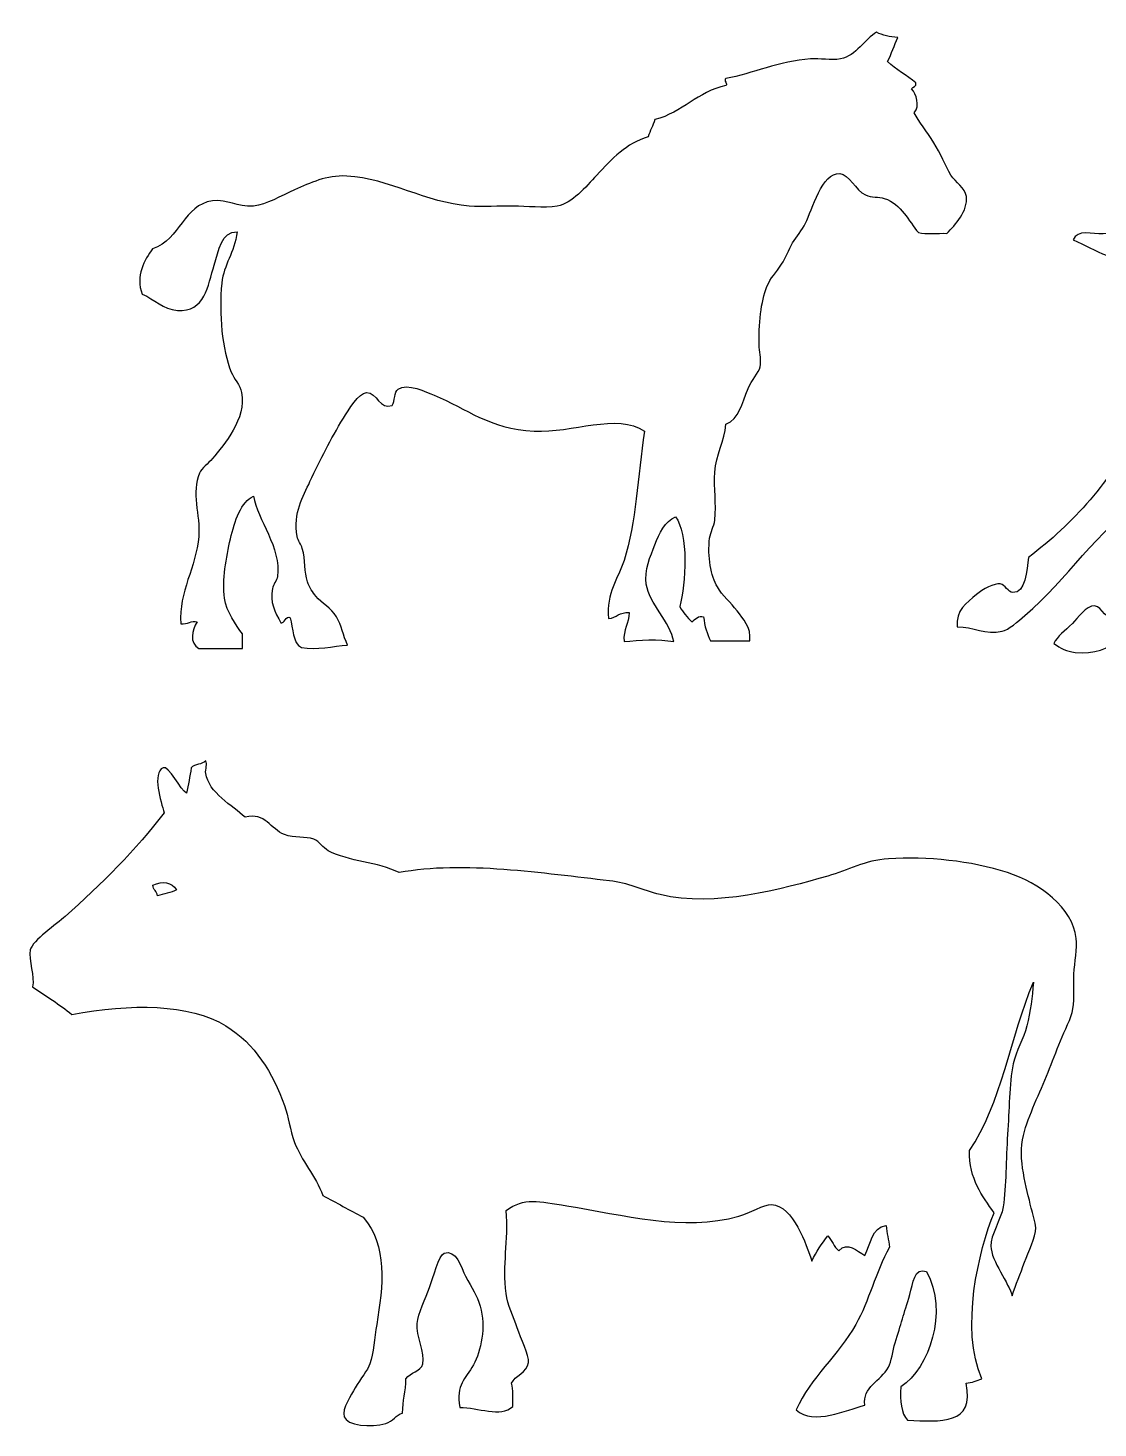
# Model space of a CAD drawing. Header units: centimetres. Extents: x -66 to 65, y -66 to 66.
# Drawn here: x -65.65 to -57.44, y 32.02 to 42.77 of the extents above; entities that cross this region are included whole.
import ezdxf

# ---------------------------------------------------------------- set-up
doc = ezdxf.new("R2010")
doc.units = ezdxf.units.CM
doc.header["$MEASUREMENT"] = 0
doc.layers.add('Layer 1', color=7, linetype='Continuous')

msp = doc.modelspace()

# ---------------------------------------------------------------- linework, layer by layer
at = {"layer": 'Layer 1'}
for points, knots in [([(-59.13777, 42.73628), (-59.09226, 42.71387), (-59.03707, 42.70114), (-58.97346, 42.69686), (-58.97346, 42.69686), (-59.00119, 42.63693), (-59.02333, 42.57145), (-59.05231, 42.51284), (-59.05231, 42.51284), (-58.98926, 42.44886), (-58.90388, 42.40719), (-58.83546, 42.34856), (-58.83546, 42.34856), (-58.82906, 42.31586), (-58.86202, 42.32255), (-58.86832, 42.30255), (-58.86832, 42.30255), (-58.83138, 42.26032), (-58.80204, 42.17187), (-58.84861, 42.11853), (-58.84861, 42.11853), (-58.81265, 42.05011), (-58.75243, 41.97356), (-58.69745, 41.88853), (-58.69745, 41.88853), (-58.64474, 41.80704), (-58.61278, 41.71277), (-58.56603, 41.63882), (-58.56603, 41.63882), (-58.53235, 41.58556), (-58.45557, 41.54119), (-58.44773, 41.47454), (-58.44773, 41.47454), (-58.43503, 41.36606), (-58.53065, 41.25814), (-58.59889, 41.19196), (-58.59889, 41.19196), (-58.669, 41.19633), (-58.75658, 41.1832), (-58.81574, 41.19855), (-58.81574, 41.19855), (-58.89316, 41.28486), (-58.94306, 41.41749), (-59.07863, 41.46141), (-59.07863, 41.46141), (-59.11893, 41.47448), (-59.17737, 41.46503), (-59.2232, 41.48768), (-59.2232, 41.48768), (-59.2967, 41.52406), (-59.34951, 41.64696), (-59.42034, 41.65199), (-59.42034, 41.65199), (-59.55851, 41.66181), (-59.63108, 41.37148), (-59.68323, 41.27083), (-59.68323, 41.27083), (-59.71215, 41.215), (-59.75308, 41.1683), (-59.78181, 41.11967), (-59.78181, 41.11967), (-59.81414, 41.06493), (-59.83489, 41.00556), (-59.86724, 40.95539), (-59.86724, 40.95539), (-59.90976, 40.88943), (-59.95275, 40.85091), (-59.97897, 40.78452), (-59.97897, 40.78452), (-60.02498, 40.668), (-60.04567, 40.49771), (-60.0381, 40.31793), (-60.0381, 40.31793), (-60.03604, 40.26869), (-60.02037, 40.21323), (-60.03151, 40.1668), (-60.03151, 40.1668), (-60.04172, 40.12431), (-60.09747, 40.06282), (-60.12351, 40.00252), (-60.12351, 40.00252), (-60.17571, 39.88163), (-60.19032, 39.77003), (-60.29438, 39.72651), (-60.29438, 39.72651), (-60.30629, 39.60028), (-60.36852, 39.48783), (-60.37981, 39.35853), (-60.37981, 39.35853), (-60.39058, 39.23526), (-60.36367, 39.11898), (-60.37981, 38.99052), (-60.37981, 38.99052), (-60.38656, 38.93694), (-60.41286, 38.90297), (-60.41926, 38.85251), (-60.41926, 38.85251), (-60.43746, 38.7086), (-60.40788, 38.5602), (-60.3601, 38.47791), (-60.3601, 38.47791), (-60.32129, 38.41105), (-60.25739, 38.35718), (-60.20897, 38.29392), (-60.20897, 38.29392), (-60.16224, 38.23283), (-60.09872, 38.16605), (-60.11041, 38.06392), (-60.11041, 38.06392), (-60.21116, 38.06392), (-60.31192, 38.06392), (-60.4127, 38.06392), (-60.4127, 38.06392), (-60.43836, 38.11713), (-60.45842, 38.17592), (-60.46527, 38.24791), (-60.46527, 38.24791), (-60.50403, 38.26376), (-60.53136, 38.22587), (-60.55727, 38.20849), (-60.55727, 38.20849), (-60.59132, 38.24453), (-60.62312, 38.28284), (-60.64929, 38.32676), (-60.64929, 38.32676), (-60.60074, 38.50186), (-60.58039, 38.88754), (-60.68215, 39.01679), (-60.68215, 39.01679), (-60.76348, 38.98094), (-60.80381, 38.89048), (-60.83987, 38.79991), (-60.83987, 38.79991), (-60.87453, 38.71286), (-60.92086, 38.60613), (-60.90557, 38.49765), (-60.90557, 38.49765), (-60.8852, 38.35292), (-60.7188, 38.20465), (-60.69528, 38.05733), (-60.69528, 38.05733), (-60.80942, 38.07948), (-60.96026, 38.07122), (-61.07644, 38.05733), (-61.07644, 38.05733), (-61.0843, 38.15279), (-61.03911, 38.19523), (-61.03702, 38.28074), (-61.03702, 38.28074), (-61.11206, 38.28788), (-61.1319, 38.23984), (-61.19474, 38.23476), (-61.19474, 38.23476), (-61.2157, 38.43492), (-61.12383, 38.53694), (-61.07644, 38.68164), (-61.07644, 38.68164), (-60.98138, 38.97199), (-60.97489, 39.3228), (-60.91872, 39.67396), (-60.91872, 39.67396), (-61.13126, 39.81731), (-61.47371, 39.65774), (-61.76645, 39.67396), (-61.76645, 39.67396), (-62.11792, 39.69338), (-62.27688, 39.84382), (-62.53536, 39.94995), (-62.53536, 39.94995), (-62.59365, 39.97389), (-62.74139, 40.04634), (-62.81135, 39.99596), (-62.81135, 39.99596), (-62.84135, 39.97434), (-62.83593, 39.90669), (-62.85736, 39.8711), (-62.85736, 39.8711), (-62.95404, 39.83612), (-62.97155, 39.97064), (-63.0545, 39.96968), (-63.0545, 39.96968), (-63.11099, 39.96902), (-63.19259, 39.83736), (-63.23193, 39.77254), (-63.23193, 39.77254), (-63.33165, 39.60821), (-63.40727, 39.46025), (-63.48823, 39.28624), (-63.48823, 39.28624), (-63.54086, 39.1731), (-63.61753, 39.04536), (-63.58681, 38.86566), (-63.58681, 38.86566), (-63.58104, 38.8319), (-63.55577, 38.80332), (-63.54739, 38.77364), (-63.54739, 38.77364), (-63.52138, 38.68162), (-63.53276, 38.59266), (-63.50797, 38.51736), (-63.50797, 38.51736), (-63.49307, 38.47212), (-63.46717, 38.43687), (-63.44225, 38.40563), (-63.44225, 38.40563), (-63.39865, 38.35099), (-63.32575, 38.3184), (-63.28453, 38.24791), (-63.28453, 38.24791), (-63.24611, 38.18224), (-63.23503, 38.10403), (-63.1991, 38.03106), (-63.1991, 38.03106), (-63.31176, 38.0232), (-63.4358, 37.99177), (-63.55399, 38.01132), (-63.55399, 38.01132), (-63.62379, 38.04667), (-63.61701, 38.15859), (-63.63942, 38.24132), (-63.63942, 38.24132), (-63.67056, 38.26196), (-63.68895, 38.18965), (-63.7117, 38.2019), (-63.7117, 38.2019), (-63.75811, 38.28207), (-63.79729, 38.36197), (-63.7774, 38.46474), (-63.7774, 38.46474), (-63.7711, 38.49731), (-63.74237, 38.5248), (-63.73798, 38.55679), (-63.73798, 38.55679), (-63.70729, 38.7806), (-63.89173, 38.99425), (-63.922, 39.17451), (-63.922, 39.17451), (-64.01492, 39.13165), (-64.06792, 38.98674), (-64.09943, 38.84595), (-64.09943, 38.84595), (-64.1306, 38.70662), (-64.16367, 38.52583), (-64.14541, 38.39248), (-64.14541, 38.39248), (-64.13041, 38.28281), (-64.05437, 38.18674), (-64.0074, 38.11647), (-64.0074, 38.11647), (-64.0074, 38.07924), (-64.0074, 38.04202), (-64.0074, 38.00476), (-64.0074, 38.00476), (-64.11913, 38.00476), (-64.23084, 38.00476), (-64.34255, 38.00476), (-64.34255, 38.00476), (-64.41626, 38.04373), (-64.3942, 38.14711), (-64.3557, 38.20846), (-64.3557, 38.20846), (-64.39803, 38.22608), (-64.42677, 38.18671), (-64.48056, 38.19531), (-64.48056, 38.19531), (-64.49826, 38.44206), (-64.36094, 38.62687), (-64.34255, 38.86561), (-64.34255, 38.86561), (-64.33006, 39.0278), (-64.40171, 39.20526), (-64.33599, 39.35191), (-64.33599, 39.35191), (-64.31877, 39.39033), (-64.27154, 39.42353), (-64.23741, 39.46362), (-64.23741, 39.46362), (-64.1451, 39.57205), (-63.97664, 39.7681), (-64.01397, 39.96964), (-64.01397, 39.96964), (-64.02506, 40.02944), (-64.07215, 40.07558), (-64.09282, 40.12736), (-64.09282, 40.12736), (-64.1623, 40.30132), (-64.18971, 40.57078), (-64.1651, 40.81081), (-64.1651, 40.81081), (-64.15007, 40.95755), (-64.07041, 41.03867), (-64.0468, 41.20512), (-64.0468, 41.20512), (-64.16893, 41.20811), (-64.18981, 41.0605), (-64.22423, 40.94879), (-64.22423, 40.94879), (-64.27228, 40.7929), (-64.29564, 40.58377), (-64.50681, 40.60049), (-64.50681, 40.60049), (-64.61693, 40.60922), (-64.68181, 40.68629), (-64.77624, 40.72535), (-64.77624, 40.72535), (-64.83146, 40.86291), (-64.75703, 40.99115), (-64.69739, 41.07365), (-64.69739, 41.07365), (-64.48075, 41.14776), (-64.45858, 41.41213), (-64.23739, 41.44166), (-64.23739, 41.44166), (-64.1174, 41.45767), (-64.05059, 41.39134), (-63.92195, 41.40224), (-63.92195, 41.40224), (-63.82323, 41.4106), (-63.7111, 41.4818), (-63.60649, 41.5271), (-63.60649, 41.5271), (-63.4847, 41.57983), (-63.36511, 41.641), (-63.20565, 41.63227), (-63.20565, 41.63227), (-62.87931, 41.61438), (-62.59954, 41.42653), (-62.2659, 41.40227), (-62.2659, 41.40227), (-62.15676, 41.39433), (-62.03746, 41.40227), (-61.92416, 41.40227), (-61.92416, 41.40227), (-61.82621, 41.40227), (-61.69175, 41.38375), (-61.58901, 41.40227), (-61.58901, 41.40227), (-61.47577, 41.42267), (-61.37049, 41.54684), (-61.28672, 41.63883), (-61.28672, 41.63883), (-61.16877, 41.76837), (-61.0582, 41.88177), (-60.89241, 41.93455), (-60.89241, 41.93455), (-60.8764, 41.97987), (-60.85452, 42.01935), (-60.83984, 42.066), (-60.83984, 42.066), (-60.62595, 42.12156), (-60.51408, 42.27915), (-60.2944, 42.32889), (-60.2944, 42.32889), (-60.27821, 42.33296), (-60.31506, 42.37289), (-60.2944, 42.38146), (-60.2944, 42.38146), (-60.09424, 42.41943), (-59.88525, 42.515), (-59.64382, 42.53259), (-59.64382, 42.53259), (-59.57159, 42.53786), (-59.48885, 42.51857), (-59.41382, 42.53259), (-59.41382, 42.53259), (-59.29594, 42.55459), (-59.2249, 42.68654), (-59.13777, 42.73628)], [0, 0, 0, 0, 0.01075269, 0.01075269, 0.01075269, 0.01075269, 0.02150538, 0.02150538, 0.02150538, 0.02150538, 0.03225806, 0.03225806, 0.03225806, 0.03225806, 0.04301075, 0.04301075, 0.04301075, 0.04301075, 0.05376344, 0.05376344, 0.05376344, 0.05376344, 0.06451613, 0.06451613, 0.06451613, 0.06451613, 0.07526882, 0.07526882, 0.07526882, 0.07526882, 0.08602151, 0.08602151, 0.08602151, 0.08602151, 0.09677419, 0.09677419, 0.09677419, 0.09677419, 0.10752688, 0.10752688, 0.10752688, 0.10752688, 0.11827957, 0.11827957, 0.11827957, 0.11827957, 0.12903226, 0.12903226, 0.12903226, 0.12903226, 0.13978495, 0.13978495, 0.13978495, 0.13978495, 0.15053763, 0.15053763, 0.15053763, 0.15053763, 0.16129032, 0.16129032, 0.16129032, 0.16129032, 0.17204301, 0.17204301, 0.17204301, 0.17204301, 0.1827957, 0.1827957, 0.1827957, 0.1827957, 0.19354839, 0.19354839, 0.19354839, 0.19354839, 0.20430108, 0.20430108, 0.20430108, 0.20430108, 0.21505376, 0.21505376, 0.21505376, 0.21505376, 0.22580645, 0.22580645, 0.22580645, 0.22580645, 0.23655914, 0.23655914, 0.23655914, 0.23655914, 0.24731183, 0.24731183, 0.24731183, 0.24731183, 0.25806452, 0.25806452, 0.25806452, 0.25806452, 0.2688172, 0.2688172, 0.2688172, 0.2688172, 0.27956989, 0.27956989, 0.27956989, 0.27956989, 0.29032258, 0.29032258, 0.29032258, 0.29032258, 0.30107527, 0.30107527, 0.30107527, 0.30107527, 0.31182796, 0.31182796, 0.31182796, 0.31182796, 0.32258065, 0.32258065, 0.32258065, 0.32258065, 0.33333333, 0.33333333, 0.33333333, 0.33333333, 0.34408602, 0.34408602, 0.34408602, 0.34408602, 0.35483871, 0.35483871, 0.35483871, 0.35483871, 0.3655914, 0.3655914, 0.3655914, 0.3655914, 0.37634409, 0.37634409, 0.37634409, 0.37634409, 0.38709677, 0.38709677, 0.38709677, 0.38709677, 0.39784946, 0.39784946, 0.39784946, 0.39784946, 0.40860215, 0.40860215, 0.40860215, 0.40860215, 0.41935484, 0.41935484, 0.41935484, 0.41935484, 0.43010753, 0.43010753, 0.43010753, 0.43010753, 0.44086022, 0.44086022, 0.44086022, 0.44086022, 0.4516129, 0.4516129, 0.4516129, 0.4516129, 0.46236559, 0.46236559, 0.46236559, 0.46236559, 0.47311828, 0.47311828, 0.47311828, 0.47311828, 0.48387097, 0.48387097, 0.48387097, 0.48387097, 0.49462366, 0.49462366, 0.49462366, 0.49462366, 0.50537634, 0.50537634, 0.50537634, 0.50537634, 0.51612903, 0.51612903, 0.51612903, 0.51612903, 0.52688172, 0.52688172, 0.52688172, 0.52688172, 0.53763441, 0.53763441, 0.53763441, 0.53763441, 0.5483871, 0.5483871, 0.5483871, 0.5483871, 0.55913978, 0.55913978, 0.55913978, 0.55913978, 0.56989247, 0.56989247, 0.56989247, 0.56989247, 0.58064516, 0.58064516, 0.58064516, 0.58064516, 0.59139785, 0.59139785, 0.59139785, 0.59139785, 0.60215054, 0.60215054, 0.60215054, 0.60215054, 0.61290323, 0.61290323, 0.61290323, 0.61290323, 0.62365591, 0.62365591, 0.62365591, 0.62365591, 0.6344086, 0.6344086, 0.6344086, 0.6344086, 0.64516129, 0.64516129, 0.64516129, 0.64516129, 0.65591398, 0.65591398, 0.65591398, 0.65591398, 0.66666667, 0.66666667, 0.66666667, 0.66666667, 0.67741935, 0.67741935, 0.67741935, 0.67741935, 0.68817204, 0.68817204, 0.68817204, 0.68817204, 0.69892473, 0.69892473, 0.69892473, 0.69892473, 0.70967742, 0.70967742, 0.70967742, 0.70967742, 0.72043011, 0.72043011, 0.72043011, 0.72043011, 0.7311828, 0.7311828, 0.7311828, 0.7311828, 0.74193548, 0.74193548, 0.74193548, 0.74193548, 0.75268817, 0.75268817, 0.75268817, 0.75268817, 0.76344086, 0.76344086, 0.76344086, 0.76344086, 0.77419355, 0.77419355, 0.77419355, 0.77419355, 0.78494624, 0.78494624, 0.78494624, 0.78494624, 0.79569892, 0.79569892, 0.79569892, 0.79569892, 0.80645161, 0.80645161, 0.80645161, 0.80645161, 0.8172043, 0.8172043, 0.8172043, 0.8172043, 0.82795699, 0.82795699, 0.82795699, 0.82795699, 0.83870968, 0.83870968, 0.83870968, 0.83870968, 0.84946237, 0.84946237, 0.84946237, 0.84946237, 0.86021505, 0.86021505, 0.86021505, 0.86021505, 0.87096774, 0.87096774, 0.87096774, 0.87096774, 0.88172043, 0.88172043, 0.88172043, 0.88172043, 0.89247312, 0.89247312, 0.89247312, 0.89247312, 0.90322581, 0.90322581, 0.90322581, 0.90322581, 0.91397849, 0.91397849, 0.91397849, 0.91397849, 0.92473118, 0.92473118, 0.92473118, 0.92473118, 0.93548387, 0.93548387, 0.93548387, 0.93548387, 0.94623656, 0.94623656, 0.94623656, 0.94623656, 0.95698925, 0.95698925, 0.95698925, 0.95698925, 0.96774194, 0.96774194, 0.96774194, 0.96774194, 0.97849462, 0.97849462, 0.97849462, 0.97849462, 1, 1, 1, 1]), ([(-51.69698, 42.35761), (-51.58824, 42.2962), (-51.40988, 42.26493), (-51.24449, 42.31708), (-51.24449, 42.31708), (-51.23885, 42.42852), (-51.35308, 42.42014), (-51.36607, 42.51292), (-51.36607, 42.51292), (-51.30389, 42.479), (-51.20997, 42.44566), (-51.14321, 42.47239), (-51.14321, 42.47239), (-51.17403, 42.54512), (-51.26672, 42.55597), (-51.3458, 42.58045), (-51.3458, 42.58045), (-51.24703, 42.61553), (-51.1005, 42.62657), (-51.00811, 42.58045), (-51.00811, 42.58045), (-50.99168, 42.62479), (-50.98715, 42.68104), (-50.9676, 42.72227), (-50.9676, 42.72227), (-50.91445, 42.67467), (-50.89963, 42.61617), (-50.8528, 42.57368), (-50.8528, 42.57368), (-50.62838, 42.37016), (-50.35118, 42.6916), (-50.21796, 42.76952), (-50.21796, 42.76952), (-50.21267, 42.7147), (-50.23381, 42.68631), (-50.23823, 42.6412), (-50.23823, 42.6412), (-50.19002, 42.65377), (-50.14904, 42.67356), (-50.10991, 42.69523), (-50.10991, 42.69523), (-50.0906, 42.62276), (-50.16444, 42.57019), (-50.15719, 42.50613), (-50.15719, 42.50613), (-50.14938, 42.4371), (-50.06961, 42.43183), (-50.01537, 42.39133), (-50.01537, 42.39133), (-49.99058, 42.31481), (-49.94959, 42.25449), (-49.91406, 42.18874), (-49.91406, 42.18874), (-49.93814, 42.17678), (-49.97558, 42.17821), (-50.00185, 42.16847), (-50.00185, 42.16847), (-49.90959, 42.02305), (-49.73788, 41.8262), (-49.61691, 41.66195), (-49.61691, 41.66195), (-49.58447, 41.6179), (-49.50735, 41.52823), (-49.50208, 41.48635), (-49.50208, 41.48635), (-49.49623, 41.43968), (-49.56788, 41.22261), (-49.61014, 41.20946), (-49.61014, 41.20946), (-49.63797, 41.20081), (-49.65943, 41.23121), (-49.69793, 41.24322), (-49.69793, 41.24322), (-49.72857, 41.20856), (-49.74608, 41.1608), (-49.76548, 41.1149), (-49.76548, 41.1149), (-49.83467, 41.138), (-49.89102, 41.17396), (-49.95458, 41.20266), (-49.95458, 41.20266), (-50.0402, 41.47497), (-50.38043, 41.4927), (-50.58942, 41.64166), (-50.58942, 41.64166), (-50.76412, 41.4179), (-50.88329, 41.13863), (-50.94735, 40.80423), (-50.94735, 40.80423), (-51.21503, 40.68186), (-51.00659, 40.03239), (-51.14319, 39.74394), (-51.14319, 39.74394), (-50.94213, 39.64766), (-50.66472, 39.7306), (-50.42731, 39.71018), (-50.42731, 39.71018), (-50.28888, 39.69825), (-50.1754, 39.6457), (-50.06263, 39.62239), (-50.06263, 39.62239), (-50.05263, 39.55741), (-50.03265, 39.48076), (-50.03562, 39.39953), (-50.03562, 39.39953), (-50.03678, 39.3673), (-50.05271, 39.33317), (-50.04911, 39.30499), (-50.04911, 39.30499), (-50.03919, 39.22739), (-49.89203, 39.04911), (-49.84649, 38.98082), (-49.84649, 38.98082), (-49.69848, 38.75883), (-49.5799, 38.58056), (-49.41427, 38.37299), (-49.41427, 38.37299), (-49.34013, 38.28007), (-49.24843, 38.15812), (-49.15762, 38.1096), (-49.15762, 38.1096), (-49.11595, 38.08732), (-49.05263, 38.0819), (-49.0293, 38.04883), (-49.0293, 38.04883), (-49.0293, 38.02406), (-49.0293, 37.9993), (-49.0293, 37.97451), (-49.0293, 37.97451), (-49.22147, 37.98168), (-49.42882, 37.9435), (-49.49528, 38.06907), (-49.49528, 38.06907), (-49.52663, 38.12826), (-49.52555, 38.19938), (-49.56958, 38.25142), (-49.56958, 38.25142), (-49.61773, 38.30838), (-49.67528, 38.32466), (-49.76542, 38.35273), (-49.76542, 38.35273), (-49.82866, 38.5934), (-49.97772, 38.74823), (-50.13687, 38.89301), (-50.13687, 38.89301), (-50.15859, 38.84946), (-50.17232, 38.79789), (-50.19764, 38.75794), (-50.19764, 38.75794), (-50.19999, 38.72182), (-50.16118, 38.72688), (-50.15713, 38.69717), (-50.15713, 38.69717), (-50.26304, 38.42716), (-50.41507, 38.20322), (-50.80547, 38.21767), (-50.80547, 38.21767), (-50.77274, 38.34946), (-50.68585, 38.48516), (-50.58261, 38.56885), (-50.58261, 38.56885), (-50.52472, 38.55951), (-50.47776, 38.50979), (-50.40703, 38.53509), (-50.40703, 38.53509), (-50.4079, 38.59047), (-50.44973, 38.60491), (-50.45428, 38.65664), (-50.45428, 38.65664), (-50.43555, 38.72379), (-50.37827, 38.77158), (-50.35974, 38.83899), (-50.35974, 38.83899), (-50.34257, 38.90151), (-50.38265, 38.98544), (-50.32598, 39.04161), (-50.32598, 39.04161), (-50.35141, 39.08146), (-50.38985, 39.10831), (-50.42726, 39.13615), (-50.42726, 39.13615), (-50.68533, 39.13671), (-50.97228, 39.07567), (-51.23768, 39.08887), (-51.23768, 39.08887), (-51.34965, 39.09445), (-51.46673, 39.1302), (-51.57534, 39.12266), (-51.57534, 39.12266), (-51.60817, 39.12038), (-51.63802, 39.10321), (-51.6699, 39.10239), (-51.6699, 39.10239), (-51.82053, 39.09855), (-51.98264, 39.20489), (-52.14266, 39.21719), (-52.14266, 39.21719), (-52.25931, 39.22616), (-52.37819, 39.20893), (-52.49382, 39.20367), (-52.49382, 39.20367), (-52.69512, 39.19454), (-52.90681, 39.19256), (-53.11514, 39.1834), (-53.11514, 39.1834), (-53.24338, 39.17776), (-53.37337, 39.16139), (-53.50008, 39.16991), (-53.50008, 39.16991), (-53.88709, 39.19584), (-54.19638, 39.42626), (-54.51312, 39.55485), (-54.51312, 39.55485), (-54.62813, 39.60155), (-54.76342, 39.64941), (-54.88457, 39.64941), (-54.88457, 39.64941), (-55.18223, 39.64941), (-55.30309, 39.42049), (-55.48562, 39.27796), (-55.48562, 39.27796), (-55.58243, 39.20237), (-55.77738, 39.13866), (-55.9111, 39.14964), (-55.9111, 39.14964), (-55.94438, 39.15237), (-55.96574, 39.16684), (-55.99214, 39.16991), (-55.99214, 39.16991), (-56.16782, 39.19023), (-56.34721, 39.14507), (-56.4649, 39.09559), (-56.4649, 39.09559), (-56.78166, 38.96256), (-56.82656, 38.62199), (-57.02545, 38.35272), (-57.02545, 38.35272), (-57.03381, 38.33404), (-57.04519, 38.3184), (-57.04572, 38.29192), (-57.04572, 38.29192), (-57.19426, 38.16167), (-57.31366, 37.94233), (-57.61301, 37.97453), (-57.61301, 37.97453), (-57.67982, 37.98173), (-57.72369, 38.00721), (-57.77509, 38.04208), (-57.77509, 38.04208), (-57.75279, 38.09841), (-57.69119, 38.1395), (-57.63327, 38.19742), (-57.63327, 38.19742), (-57.59633, 38.23436), (-57.52545, 38.33519), (-57.46444, 38.33246), (-57.46444, 38.33246), (-57.3966, 38.32944), (-57.38462, 38.19395), (-57.29561, 38.27171), (-57.29561, 38.27171), (-57.28135, 38.32722), (-57.29228, 38.40792), (-57.28886, 38.4743), (-57.28886, 38.4743), (-57.17477, 38.56868), (-57.08801, 38.701), (-57.00523, 38.839), (-57.00523, 38.839), (-56.94938, 38.93205), (-56.87815, 39.03802), (-56.88365, 39.16991), (-56.88365, 39.16991), (-56.95033, 39.24301), (-57.04118, 39.17679), (-57.09301, 39.1429), (-57.09301, 39.1429), (-57.4408, 38.91546), (-57.67565, 38.53452), (-57.99799, 38.25819), (-57.99799, 38.25819), (-58.04908, 38.2144), (-58.12523, 38.14717), (-58.17357, 38.13664), (-58.17357, 38.13664), (-58.29983, 38.10912), (-58.39556, 38.1726), (-58.518, 38.1704), (-58.518, 38.1704), (-58.53237, 38.29867), (-58.44699, 38.35431), (-58.36944, 38.4203), (-58.36944, 38.4203), (-58.32488, 38.45816), (-58.2309, 38.50875), (-58.18709, 38.50134), (-58.18709, 38.50134), (-58.1501, 38.49507), (-58.12608, 38.43514), (-58.09253, 38.43379), (-58.09253, 38.43379), (-57.99162, 38.42974), (-57.98373, 38.60598), (-57.97098, 38.7039), (-57.97098, 38.7039), (-57.62374, 38.96676), (-57.33656, 39.28963), (-57.13355, 39.69667), (-57.13355, 39.69667), (-56.86754, 39.70715), (-56.46426, 39.62293), (-56.3434, 39.79798), (-56.3434, 39.79798), (-56.28278, 39.88574), (-56.2849, 40.07897), (-56.2691, 40.20991), (-56.2691, 40.20991), (-56.25201, 40.35152), (-56.23235, 40.5028), (-56.18131, 40.60163), (-56.18131, 40.60163), (-56.09032, 40.77779), (-55.9711, 40.83843), (-55.86389, 41.00012), (-55.86389, 41.00012), (-55.93001, 41.08532), (-56.07363, 41.12802), (-56.20158, 41.11492), (-56.20158, 41.11492), (-56.43701, 41.09079), (-56.58499, 40.87886), (-56.83639, 40.8583), (-56.83639, 40.8583), (-56.92307, 40.85121), (-56.98371, 40.8746), (-57.08626, 40.87179), (-57.08626, 40.87179), (-57.08118, 40.91621), (-57.05581, 40.94037), (-57.04575, 40.97985), (-57.04575, 40.97985), (-57.30375, 40.94789), (-57.45297, 41.06851), (-57.62654, 41.14191), (-57.62654, 41.14191), (-57.59664, 41.22877), (-57.47983, 41.18207), (-57.39693, 41.18919), (-57.39693, 41.18919), (-57.26228, 41.20078), (-57.10629, 41.28616), (-56.95796, 41.34453), (-56.95796, 41.34453), (-56.80463, 41.40486), (-56.62231, 41.48995), (-56.44469, 41.47957), (-56.44469, 41.47957), (-56.23297, 41.46724), (-56.06893, 41.34521), (-55.89766, 41.27021), (-55.89766, 41.27021), (-55.84612, 41.24764), (-55.7754, 41.21084), (-55.71531, 41.20266), (-55.71531, 41.20266), (-55.61532, 41.18909), (-55.50669, 41.23544), (-55.40466, 41.25671), (-55.40466, 41.25671), (-55.30213, 41.27806), (-55.18746, 41.2856), (-55.08049, 41.29047), (-55.08049, 41.29047), (-55.01678, 41.29335), (-54.94132, 41.29907), (-54.87113, 41.29047), (-54.87113, 41.29047), (-54.81255, 41.2833), (-54.7509, 41.24279), (-54.69555, 41.2297), (-54.69555, 41.2297), (-54.57696, 41.2016), (-54.46007, 41.18734), (-54.34437, 41.15543), (-54.34437, 41.15543), (-53.98287, 41.05568), (-53.44328, 40.89172), (-53.00045, 41.03385), (-53.00045, 41.03385), (-52.85824, 41.07949), (-52.77902, 41.12828), (-52.73031, 41.26348), (-52.73031, 41.26348), (-52.6331, 41.2407), (-52.52137, 41.25382), (-52.44665, 41.29049), (-52.44665, 41.29049), (-52.44842, 41.32094), (-52.56159, 41.36822), (-52.54121, 41.39855), (-52.54121, 41.39855), (-52.41932, 41.33867), (-52.2594, 41.36833), (-52.19003, 41.45932), (-52.19003, 41.45932), (-52.26208, 41.5111), (-52.33637, 41.56063), (-52.41289, 41.60788), (-52.41289, 41.60788), (-52.30359, 41.61489), (-52.14862, 41.55634), (-52.08198, 41.64164), (-52.08198, 41.64164), (-52.12953, 41.70218), (-52.19959, 41.74014), (-52.26433, 41.78348), (-52.26433, 41.78348), (-52.1296, 41.79957), (-51.94786, 41.76866), (-51.88613, 41.85775), (-51.88613, 41.85775), (-51.95947, 41.89471), (-52.08787, 41.87661), (-52.12251, 41.95229), (-52.12251, 41.95229), (-51.96828, 41.96015), (-51.80414, 41.95811), (-51.70381, 42.01984), (-51.70381, 42.01984), (-51.7403, 42.10043), (-51.9132, 42.04458), (-51.92667, 42.14819), (-51.92667, 42.14819), (-51.79898, 42.13001), (-51.66177, 42.16115), (-51.54173, 42.1887), (-51.54173, 42.1887), (-51.58101, 42.25749), (-51.64205, 42.30451), (-51.69698, 42.35761)], [0, 0, 0, 0, 0.00900901, 0.00900901, 0.00900901, 0.00900901, 0.01801802, 0.01801802, 0.01801802, 0.01801802, 0.02702703, 0.02702703, 0.02702703, 0.02702703, 0.03603604, 0.03603604, 0.03603604, 0.03603604, 0.04504505, 0.04504505, 0.04504505, 0.04504505, 0.05405405, 0.05405405, 0.05405405, 0.05405405, 0.06306306, 0.06306306, 0.06306306, 0.06306306, 0.07207207, 0.07207207, 0.07207207, 0.07207207, 0.08108108, 0.08108108, 0.08108108, 0.08108108, 0.09009009, 0.09009009, 0.09009009, 0.09009009, 0.0990991, 0.0990991, 0.0990991, 0.0990991, 0.10810811, 0.10810811, 0.10810811, 0.10810811, 0.11711712, 0.11711712, 0.11711712, 0.11711712, 0.12612613, 0.12612613, 0.12612613, 0.12612613, 0.13513514, 0.13513514, 0.13513514, 0.13513514, 0.14414414, 0.14414414, 0.14414414, 0.14414414, 0.15315315, 0.15315315, 0.15315315, 0.15315315, 0.16216216, 0.16216216, 0.16216216, 0.16216216, 0.17117117, 0.17117117, 0.17117117, 0.17117117, 0.18018018, 0.18018018, 0.18018018, 0.18018018, 0.18918919, 0.18918919, 0.18918919, 0.18918919, 0.1981982, 0.1981982, 0.1981982, 0.1981982, 0.20720721, 0.20720721, 0.20720721, 0.20720721, 0.21621622, 0.21621622, 0.21621622, 0.21621622, 0.22522523, 0.22522523, 0.22522523, 0.22522523, 0.23423423, 0.23423423, 0.23423423, 0.23423423, 0.24324324, 0.24324324, 0.24324324, 0.24324324, 0.25225225, 0.25225225, 0.25225225, 0.25225225, 0.26126126, 0.26126126, 0.26126126, 0.26126126, 0.27027027, 0.27027027, 0.27027027, 0.27027027, 0.27927928, 0.27927928, 0.27927928, 0.27927928, 0.28828829, 0.28828829, 0.28828829, 0.28828829, 0.2972973, 0.2972973, 0.2972973, 0.2972973, 0.30630631, 0.30630631, 0.30630631, 0.30630631, 0.31531532, 0.31531532, 0.31531532, 0.31531532, 0.32432432, 0.32432432, 0.32432432, 0.32432432, 0.33333333, 0.33333333, 0.33333333, 0.33333333, 0.34234234, 0.34234234, 0.34234234, 0.34234234, 0.35135135, 0.35135135, 0.35135135, 0.35135135, 0.36036036, 0.36036036, 0.36036036, 0.36036036, 0.36936937, 0.36936937, 0.36936937, 0.36936937, 0.37837838, 0.37837838, 0.37837838, 0.37837838, 0.38738739, 0.38738739, 0.38738739, 0.38738739, 0.3963964, 0.3963964, 0.3963964, 0.3963964, 0.40540541, 0.40540541, 0.40540541, 0.40540541, 0.41441441, 0.41441441, 0.41441441, 0.41441441, 0.42342342, 0.42342342, 0.42342342, 0.42342342, 0.43243243, 0.43243243, 0.43243243, 0.43243243, 0.44144144, 0.44144144, 0.44144144, 0.44144144, 0.45045045, 0.45045045, 0.45045045, 0.45045045, 0.45945946, 0.45945946, 0.45945946, 0.45945946, 0.46846847, 0.46846847, 0.46846847, 0.46846847, 0.47747748, 0.47747748, 0.47747748, 0.47747748, 0.48648649, 0.48648649, 0.48648649, 0.48648649, 0.4954955, 0.4954955, 0.4954955, 0.4954955, 0.5045045, 0.5045045, 0.5045045, 0.5045045, 0.51351351, 0.51351351, 0.51351351, 0.51351351, 0.52252252, 0.52252252, 0.52252252, 0.52252252, 0.53153153, 0.53153153, 0.53153153, 0.53153153, 0.54054054, 0.54054054, 0.54054054, 0.54054054, 0.54954955, 0.54954955, 0.54954955, 0.54954955, 0.55855856, 0.55855856, 0.55855856, 0.55855856, 0.56756757, 0.56756757, 0.56756757, 0.56756757, 0.57657658, 0.57657658, 0.57657658, 0.57657658, 0.58558559, 0.58558559, 0.58558559, 0.58558559, 0.59459459, 0.59459459, 0.59459459, 0.59459459, 0.6036036, 0.6036036, 0.6036036, 0.6036036, 0.61261261, 0.61261261, 0.61261261, 0.61261261, 0.62162162, 0.62162162, 0.62162162, 0.62162162, 0.63063063, 0.63063063, 0.63063063, 0.63063063, 0.63963964, 0.63963964, 0.63963964, 0.63963964, 0.64864865, 0.64864865, 0.64864865, 0.64864865, 0.65765766, 0.65765766, 0.65765766, 0.65765766, 0.66666667, 0.66666667, 0.66666667, 0.66666667, 0.67567568, 0.67567568, 0.67567568, 0.67567568, 0.68468468, 0.68468468, 0.68468468, 0.68468468, 0.69369369, 0.69369369, 0.69369369, 0.69369369, 0.7027027, 0.7027027, 0.7027027, 0.7027027, 0.71171171, 0.71171171, 0.71171171, 0.71171171, 0.72072072, 0.72072072, 0.72072072, 0.72072072, 0.72972973, 0.72972973, 0.72972973, 0.72972973, 0.73873874, 0.73873874, 0.73873874, 0.73873874, 0.74774775, 0.74774775, 0.74774775, 0.74774775, 0.75675676, 0.75675676, 0.75675676, 0.75675676, 0.76576577, 0.76576577, 0.76576577, 0.76576577, 0.77477477, 0.77477477, 0.77477477, 0.77477477, 0.78378378, 0.78378378, 0.78378378, 0.78378378, 0.79279279, 0.79279279, 0.79279279, 0.79279279, 0.8018018, 0.8018018, 0.8018018, 0.8018018, 0.81081081, 0.81081081, 0.81081081, 0.81081081, 0.81981982, 0.81981982, 0.81981982, 0.81981982, 0.82882883, 0.82882883, 0.82882883, 0.82882883, 0.83783784, 0.83783784, 0.83783784, 0.83783784, 0.84684685, 0.84684685, 0.84684685, 0.84684685, 0.85585586, 0.85585586, 0.85585586, 0.85585586, 0.86486486, 0.86486486, 0.86486486, 0.86486486, 0.87387387, 0.87387387, 0.87387387, 0.87387387, 0.88288288, 0.88288288, 0.88288288, 0.88288288, 0.89189189, 0.89189189, 0.89189189, 0.89189189, 0.9009009, 0.9009009, 0.9009009, 0.9009009, 0.90990991, 0.90990991, 0.90990991, 0.90990991, 0.91891892, 0.91891892, 0.91891892, 0.91891892, 0.92792793, 0.92792793, 0.92792793, 0.92792793, 0.93693694, 0.93693694, 0.93693694, 0.93693694, 0.94594595, 0.94594595, 0.94594595, 0.94594595, 0.95495495, 0.95495495, 0.95495495, 0.95495495, 0.96396396, 0.96396396, 0.96396396, 0.96396396, 0.97297297, 0.97297297, 0.97297297, 0.97297297, 0.98198198, 0.98198198, 0.98198198, 0.98198198, 1, 1, 1, 1]), ([(-64.28884, 37.14212), (-64.27222, 37.11897), (-64.29408, 37.07973), (-64.28884, 37.04475), (-64.28884, 37.04475), (-64.26725, 36.90058), (-64.08154, 36.79607), (-63.98658, 36.70836), (-63.98658, 36.70836), (-63.8304, 36.75252), (-63.78997, 36.61401), (-63.68432, 36.57559), (-63.68432, 36.57559), (-63.60955, 36.54844), (-63.51866, 36.56284), (-63.45977, 36.54016), (-63.45977, 36.54016), (-63.41445, 36.52275), (-63.38987, 36.47483), (-63.34748, 36.45166), (-63.34748, 36.45166), (-63.19114, 36.36617), (-62.9636, 36.36779), (-62.80339, 36.28349), (-62.80339, 36.28349), (-62.31362, 36.37623), (-61.69079, 36.27555), (-61.18835, 36.22152), (-61.18835, 36.22152), (-61.04833, 36.20647), (-60.93379, 36.14778), (-60.79973, 36.11526), (-60.79973, 36.11526), (-60.37912, 36.01334), (-59.86107, 36.15863), (-59.5129, 36.25689), (-59.5129, 36.25689), (-59.35754, 36.30076), (-59.2258, 36.3786), (-59.04652, 36.38971), (-59.04652, 36.38971), (-58.7504, 36.40802), (-58.41305, 36.37558), (-58.13106, 36.28351), (-58.13106, 36.28351), (-57.88677, 36.20366), (-57.6288, 36.0152), (-57.60422, 35.77895), (-57.60422, 35.77895), (-57.59623, 35.70211), (-57.61718, 35.59541), (-57.62152, 35.50455), (-57.62152, 35.50455), (-57.62597, 35.41038), (-57.6166, 35.32416), (-57.63012, 35.23899), (-57.63012, 35.23899), (-57.64219, 35.163), (-57.69338, 35.07098), (-57.72513, 34.99115), (-57.72513, 34.99115), (-57.75796, 34.90849), (-57.79061, 34.82713), (-57.82012, 34.75218), (-57.82012, 34.75218), (-57.88433, 34.58898), (-57.96892, 34.42531), (-58.01012, 34.26532), (-58.01012, 34.26532), (-58.05589, 34.0876), (-57.98496, 33.86101), (-57.94966, 33.70766), (-57.94966, 33.70766), (-57.94021, 33.66654), (-57.91489, 33.59892), (-57.91511, 33.55722), (-57.91511, 33.55722), (-57.91556, 33.48015), (-57.972, 33.37384), (-58.00147, 33.29163), (-58.00147, 33.29163), (-58.03277, 33.20456), (-58.06828, 33.12129), (-58.09648, 33.03493), (-58.09648, 33.03493), (-58.1181, 33.126), (-58.25721, 33.30298), (-58.2606, 33.41553), (-58.2606, 33.41553), (-58.26306, 33.49813), (-58.18075, 33.62138), (-58.16556, 33.71652), (-58.16556, 33.71652), (-58.13982, 33.87821), (-58.1454, 34.08109), (-58.13103, 34.27418), (-58.13103, 34.27418), (-58.11725, 34.45923), (-58.12055, 34.6605), (-58.08785, 34.81414), (-58.08785, 34.81414), (-58.0661, 34.91624), (-58.00903, 35.00692), (-57.98419, 35.10624), (-57.98419, 35.10624), (-57.95577, 35.22006), (-57.94268, 35.32537), (-57.93238, 35.44263), (-57.93238, 35.44263), (-58.11047, 35.02618), (-58.18011, 34.49862), (-58.42464, 34.15025), (-58.42464, 34.15025), (-58.42522, 33.92543), (-58.32711, 33.80177), (-58.23467, 33.67228), (-58.23467, 33.67228), (-58.35339, 33.38558), (-58.49679, 32.78153), (-58.32966, 32.39765), (-58.32966, 32.39765), (-58.3667, 32.38249), (-58.40448, 32.3681), (-58.45057, 32.36225), (-58.45057, 32.36225), (-58.37805, 32.04004), (-58.64739, 32.06827), (-58.89967, 32.07896), (-58.89967, 32.07896), (-58.94901, 32.13164), (-58.95817, 32.22554), (-58.9515, 32.33569), (-58.9515, 32.33569), (-58.72798, 32.48166), (-58.58828, 32.90907), (-58.75285, 33.22085), (-58.75285, 33.22085), (-58.8495, 33.25527), (-58.8568, 33.12933), (-58.88239, 33.04382), (-58.88239, 33.04382), (-58.92716, 32.89422), (-58.94989, 32.81641), (-58.99468, 32.67205), (-58.99468, 32.67205), (-59.01288, 32.6135), (-59.02336, 32.52883), (-59.04649, 32.48615), (-59.04649, 32.48615), (-59.10409, 32.37979), (-59.24816, 32.33349), (-59.22789, 32.19405), (-59.22789, 32.19405), (-59.3701, 32.15833), (-59.62069, 32.03662), (-59.75468, 32.15862), (-59.75468, 32.15862), (-59.64459, 32.40537), (-59.42895, 32.57865), (-59.29695, 32.81368), (-59.29695, 32.81368), (-59.19358, 32.9977), (-59.14717, 33.20939), (-59.03787, 33.40677), (-59.03787, 33.40677), (-59.04361, 33.46575), (-59.06155, 33.51231), (-59.06377, 33.57494), (-59.06377, 33.57494), (-59.17744, 33.55869), (-59.18037, 33.42889), (-59.22789, 33.34481), (-59.22789, 33.34481), (-59.28721, 33.37468), (-59.36256, 33.45538), (-59.42651, 33.38018), (-59.42651, 33.38018), (-59.46593, 33.40767), (-59.47914, 33.46199), (-59.51287, 33.49533), (-59.51287, 33.49533), (-59.55613, 33.43344), (-59.60137, 33.37357), (-59.63376, 33.30054), (-59.63376, 33.30054), (-59.67895, 33.42659), (-59.77248, 33.72424), (-59.94467, 33.7343), (-59.94467, 33.7343), (-59.99714, 33.73737), (-60.11705, 33.66802), (-60.1951, 33.64574), (-60.1951, 33.64574), (-60.61952, 33.5248), (-61.08526, 33.65667), (-61.51648, 33.72543), (-61.51648, 33.72543), (-61.73579, 33.76041), (-61.83895, 33.79128), (-61.98286, 33.69), (-61.98286, 33.69), (-61.96116, 33.45304), (-62.01212, 33.27191), (-61.98286, 33.0527), (-61.98286, 33.0527), (-61.97106, 32.96436), (-61.9241, 32.87143), (-61.89647, 32.78714), (-61.89647, 32.78714), (-61.87001, 32.70631), (-61.80498, 32.57783), (-61.81014, 32.52158), (-61.81014, 32.52158), (-61.81697, 32.44684), (-61.91878, 32.41903), (-61.93968, 32.36227), (-61.93968, 32.36227), (-61.92645, 32.31388), (-61.93203, 32.24614), (-61.93103, 32.18521), (-61.93103, 32.18521), (-62.0234, 32.09673), (-62.20003, 32.17801), (-62.33695, 32.17637), (-62.33695, 32.17637), (-62.37053, 32.35634), (-62.2944, 32.391), (-62.23331, 32.50387), (-62.23331, 32.50387), (-62.17582, 32.61005), (-62.13375, 32.79457), (-62.1815, 32.95533), (-62.1815, 32.95533), (-62.20642, 33.03934), (-62.24315, 33.08812), (-62.29376, 33.18546), (-62.29376, 33.18546), (-62.32485, 33.24518), (-62.36684, 33.3966), (-62.45788, 33.36247), (-62.45788, 33.36247), (-62.49759, 33.3476), (-62.54321, 33.17192), (-62.57012, 33.09696), (-62.57012, 33.09696), (-62.59888, 33.01684), (-62.6578, 32.89667), (-62.66513, 32.82253), (-62.66513, 32.82253), (-62.67466, 32.7259), (-62.6025, 32.59382), (-62.62195, 32.51273), (-62.62195, 32.51273), (-62.63687, 32.45045), (-62.71995, 32.44637), (-62.75149, 32.39766), (-62.75149, 32.39766), (-62.75059, 32.29934), (-62.77734, 32.22941), (-62.77742, 32.13212), (-62.77742, 32.13212), (-62.82872, 32.12318), (-62.8496, 32.06978), (-62.90696, 32.05243), (-62.90696, 32.05243), (-63.01758, 32.01896), (-63.20634, 32.04031), (-63.2265, 32.10553), (-63.2265, 32.10553), (-63.24539, 32.16657), (-63.16938, 32.27415), (-63.14014, 32.32683), (-63.14014, 32.32683), (-63.10064, 32.39798), (-63.04579, 32.46063), (-63.02788, 32.5127), (-63.02788, 32.5127), (-63.0005, 32.59215), (-62.99314, 32.71058), (-62.97605, 32.81366), (-62.97605, 32.81366), (-62.92692, 33.10978), (-62.89048, 33.42191), (-63.07969, 33.63683), (-63.07969, 33.63683), (-63.18423, 33.692), (-63.28609, 33.74989), (-63.3906, 33.80503), (-63.3906, 33.80503), (-63.44077, 33.95182), (-63.55708, 34.07546), (-63.6065, 34.2122), (-63.6065, 34.2122), (-63.64219, 34.31089), (-63.65338, 34.40947), (-63.68423, 34.49546), (-63.68423, 34.49546), (-63.77496, 34.74851), (-63.91116, 34.96962), (-64.13331, 35.10622), (-64.13331, 35.10622), (-64.41464, 35.27923), (-64.86642, 35.27958), (-65.3165, 35.19475), (-65.3165, 35.19475), (-65.41035, 35.27267), (-65.51922, 35.33516), (-65.61881, 35.40716), (-65.61881, 35.40716), (-65.59915, 35.48331), (-65.65368, 35.61211), (-65.63606, 35.69045), (-65.63606, 35.69045), (-65.61963, 35.7634), (-65.43252, 35.8904), (-65.36833, 35.94715), (-65.36833, 35.94715), (-65.09279, 36.19088), (-64.81821, 36.46539), (-64.60831, 36.74378), (-64.60831, 36.74378), (-64.63136, 36.82646), (-64.70279, 37.04908), (-64.61696, 37.08898), (-64.61696, 37.08898), (-64.57354, 37.10917), (-64.48155, 36.91417), (-64.43559, 36.89425), (-64.43559, 36.89425), (-64.42212, 36.95714), (-64.4099, 37.02136), (-64.40104, 37.08898), (-64.40104, 37.08898), (-64.37401, 37.11727), (-64.31551, 37.11333), (-64.28884, 37.14212)], [0, 0, 0, 0, 0.01176471, 0.01176471, 0.01176471, 0.01176471, 0.02352941, 0.02352941, 0.02352941, 0.02352941, 0.03529412, 0.03529412, 0.03529412, 0.03529412, 0.04705882, 0.04705882, 0.04705882, 0.04705882, 0.05882353, 0.05882353, 0.05882353, 0.05882353, 0.07058824, 0.07058824, 0.07058824, 0.07058824, 0.08235294, 0.08235294, 0.08235294, 0.08235294, 0.09411765, 0.09411765, 0.09411765, 0.09411765, 0.10588235, 0.10588235, 0.10588235, 0.10588235, 0.11764706, 0.11764706, 0.11764706, 0.11764706, 0.12941176, 0.12941176, 0.12941176, 0.12941176, 0.14117647, 0.14117647, 0.14117647, 0.14117647, 0.15294118, 0.15294118, 0.15294118, 0.15294118, 0.16470588, 0.16470588, 0.16470588, 0.16470588, 0.17647059, 0.17647059, 0.17647059, 0.17647059, 0.18823529, 0.18823529, 0.18823529, 0.18823529, 0.2, 0.2, 0.2, 0.2, 0.21176471, 0.21176471, 0.21176471, 0.21176471, 0.22352941, 0.22352941, 0.22352941, 0.22352941, 0.23529412, 0.23529412, 0.23529412, 0.23529412, 0.24705882, 0.24705882, 0.24705882, 0.24705882, 0.25882353, 0.25882353, 0.25882353, 0.25882353, 0.27058824, 0.27058824, 0.27058824, 0.27058824, 0.28235294, 0.28235294, 0.28235294, 0.28235294, 0.29411765, 0.29411765, 0.29411765, 0.29411765, 0.30588235, 0.30588235, 0.30588235, 0.30588235, 0.31764706, 0.31764706, 0.31764706, 0.31764706, 0.32941176, 0.32941176, 0.32941176, 0.32941176, 0.34117647, 0.34117647, 0.34117647, 0.34117647, 0.35294118, 0.35294118, 0.35294118, 0.35294118, 0.36470588, 0.36470588, 0.36470588, 0.36470588, 0.37647059, 0.37647059, 0.37647059, 0.37647059, 0.38823529, 0.38823529, 0.38823529, 0.38823529, 0.4, 0.4, 0.4, 0.4, 0.41176471, 0.41176471, 0.41176471, 0.41176471, 0.42352941, 0.42352941, 0.42352941, 0.42352941, 0.43529412, 0.43529412, 0.43529412, 0.43529412, 0.44705882, 0.44705882, 0.44705882, 0.44705882, 0.45882353, 0.45882353, 0.45882353, 0.45882353, 0.47058824, 0.47058824, 0.47058824, 0.47058824, 0.48235294, 0.48235294, 0.48235294, 0.48235294, 0.49411765, 0.49411765, 0.49411765, 0.49411765, 0.50588235, 0.50588235, 0.50588235, 0.50588235, 0.51764706, 0.51764706, 0.51764706, 0.51764706, 0.52941176, 0.52941176, 0.52941176, 0.52941176, 0.54117647, 0.54117647, 0.54117647, 0.54117647, 0.55294118, 0.55294118, 0.55294118, 0.55294118, 0.56470588, 0.56470588, 0.56470588, 0.56470588, 0.57647059, 0.57647059, 0.57647059, 0.57647059, 0.58823529, 0.58823529, 0.58823529, 0.58823529, 0.6, 0.6, 0.6, 0.6, 0.61176471, 0.61176471, 0.61176471, 0.61176471, 0.62352941, 0.62352941, 0.62352941, 0.62352941, 0.63529412, 0.63529412, 0.63529412, 0.63529412, 0.64705882, 0.64705882, 0.64705882, 0.64705882, 0.65882353, 0.65882353, 0.65882353, 0.65882353, 0.67058824, 0.67058824, 0.67058824, 0.67058824, 0.68235294, 0.68235294, 0.68235294, 0.68235294, 0.69411765, 0.69411765, 0.69411765, 0.69411765, 0.70588235, 0.70588235, 0.70588235, 0.70588235, 0.71764706, 0.71764706, 0.71764706, 0.71764706, 0.72941176, 0.72941176, 0.72941176, 0.72941176, 0.74117647, 0.74117647, 0.74117647, 0.74117647, 0.75294118, 0.75294118, 0.75294118, 0.75294118, 0.76470588, 0.76470588, 0.76470588, 0.76470588, 0.77647059, 0.77647059, 0.77647059, 0.77647059, 0.78823529, 0.78823529, 0.78823529, 0.78823529, 0.8, 0.8, 0.8, 0.8, 0.81176471, 0.81176471, 0.81176471, 0.81176471, 0.82352941, 0.82352941, 0.82352941, 0.82352941, 0.83529412, 0.83529412, 0.83529412, 0.83529412, 0.84705882, 0.84705882, 0.84705882, 0.84705882, 0.85882353, 0.85882353, 0.85882353, 0.85882353, 0.87058824, 0.87058824, 0.87058824, 0.87058824, 0.88235294, 0.88235294, 0.88235294, 0.88235294, 0.89411765, 0.89411765, 0.89411765, 0.89411765, 0.90588235, 0.90588235, 0.90588235, 0.90588235, 0.91764706, 0.91764706, 0.91764706, 0.91764706, 0.92941176, 0.92941176, 0.92941176, 0.92941176, 0.94117647, 0.94117647, 0.94117647, 0.94117647, 0.95294118, 0.95294118, 0.95294118, 0.95294118, 0.96470588, 0.96470588, 0.96470588, 0.96470588, 0.97647059, 0.97647059, 0.97647059, 0.97647059, 1, 1, 1, 1]), ([(-64.69476, 36.18613), (-64.69368, 36.1489), (-64.66132, 36.14369), (-64.66023, 36.10646), (-64.66023, 36.10646), (-64.61075, 36.12069), (-64.55567, 36.12908), (-64.51339, 36.1507), (-64.51339, 36.1507), (-64.55292, 36.21245), (-64.6183, 36.22163), (-64.69476, 36.18613)], [0, 0, 0, 0, 0.25, 0.25, 0.25, 0.25, 0.5, 0.5, 0.5, 0.5, 1, 1, 1, 1])]:
    msp.add_open_spline(points, degree=3, knots=knots, dxfattribs=at)

doc.saveas('drawing.dxf')
